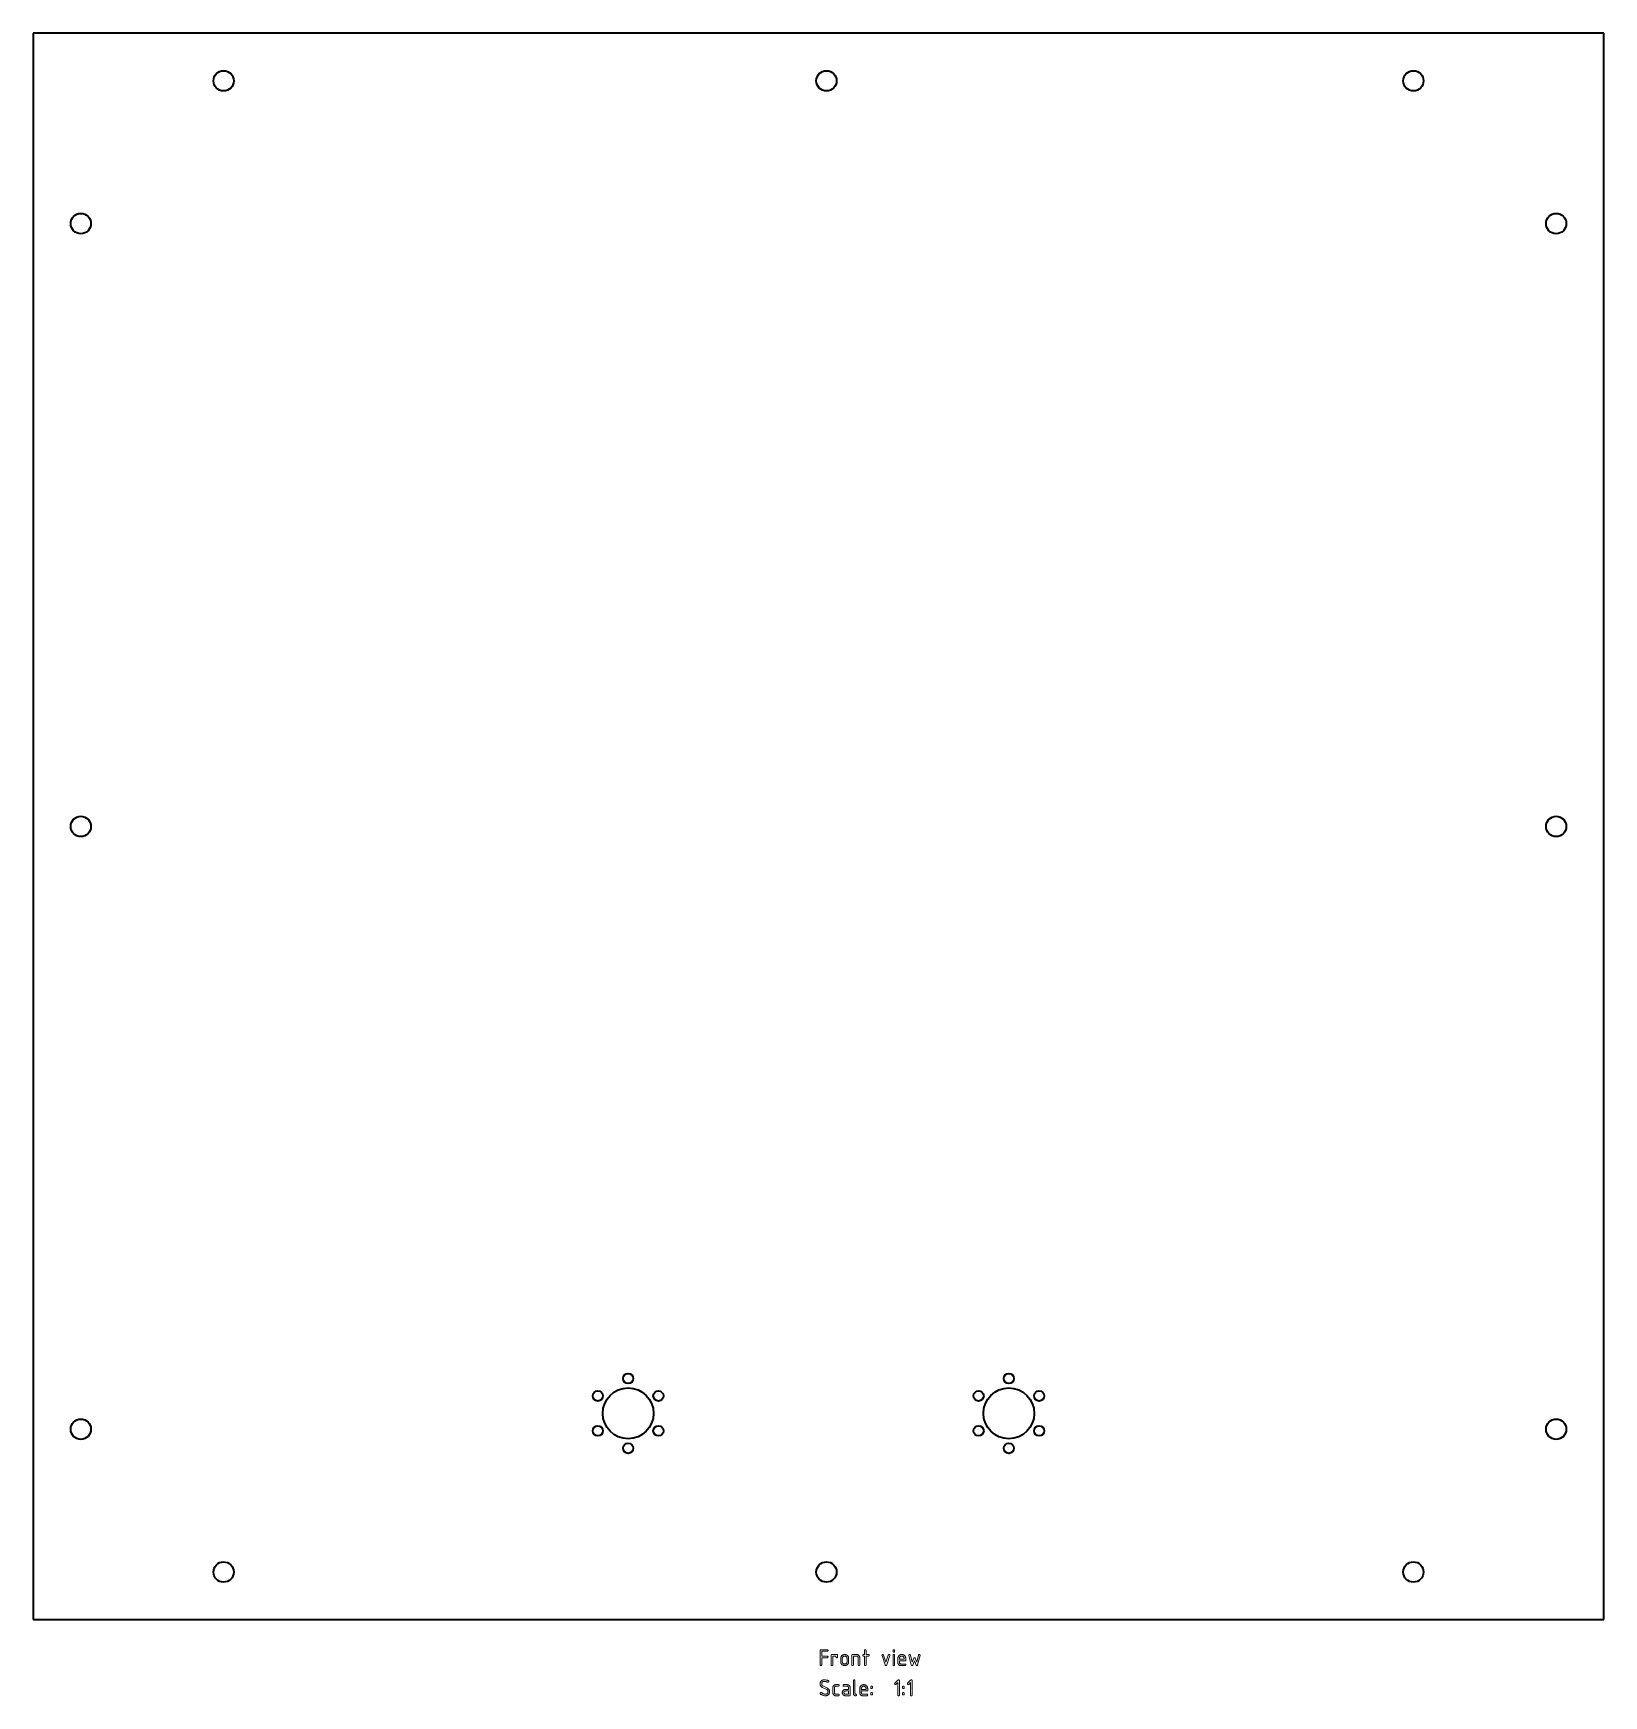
# Model space of a CAD drawing. Extents: x -38 to 458, y -126 to 398.
import ezdxf

# ---------------------------------------------------------------- set-up
doc = ezdxf.new("R2010")
doc.units = 0

msp = doc.modelspace()

# ---------------------------------------------------------------- linework, layer by layer
at = {"color": 7, "lineweight": 35}
for p, q in [((457.5, 398.5), (-37.5, 398.5)), ((-37.5, 398.5), (-37.5, -101.5)), ((457.5, -101.5), (457.5, 398.5)), ((-37.5, -101.5), (457.5, -101.5))]:
    msp.add_line(p, q, dxfattribs=at)
at = {"color": 7, "lineweight": 13}
for points in [[(210.5, -115.75), (210.5, -111.25), (210.502502, -111.202499), (210.509995, -111.160004), (210.522507, -111.122498), (210.539993, -111.089996), (210.5625, -111.0625), (210.589996, -111.040001), (210.622498, -111.022499), (210.660004, -111.010002), (210.702499, -111.002502), (210.75, -111), (212.75, -111), (212.797501, -111.002502), (212.839996, -111.010002), (212.877502, -111.022499), (212.910004, -111.040001), (212.9375, -111.0625), (212.960007, -111.089996), (212.977493, -111.122498), (212.990005, -111.160004), (212.997498, -111.202499), (213, -111.25), (212.997498, -111.297501), (212.990005, -111.339996), (212.977493, -111.377502), (212.960007, -111.410004), (212.9375, -111.4375), (212.910004, -111.459999), (212.877502, -111.477501), (212.839996, -111.489998), (212.797501, -111.497498), (212.75, -111.5), (211, -111.5), (211, -113), (212.75, -113), (212.797501, -113.002502), (212.839996, -113.010002), (212.877502, -113.022499), (212.910004, -113.040001), (212.9375, -113.0625), (212.960007, -113.089996), (212.977493, -113.122498), (212.990005, -113.160004), (212.997498, -113.202499), (213, -113.25), (212.997498, -113.297501), (212.990005, -113.339996), (212.977493, -113.377502), (212.960007, -113.410004), (212.9375, -113.4375), (212.910004, -113.459999), (212.877502, -113.477501), (212.839996, -113.489998), (212.797501, -113.497498), (212.75, -113.5), (211, -113.5), (211, -115.75), (210.997498, -115.797501), (210.990005, -115.839996), (210.977493, -115.877502), (210.960007, -115.910004), (210.9375, -115.9375), (210.910004, -115.959999), (210.877502, -115.977501), (210.839996, -115.989998), (210.797501, -115.997498), (210.75, -116), (210.702499, -115.997498), (210.660004, -115.989998), (210.622498, -115.977501), (210.589996, -115.959999), (210.5625, -115.9375), (210.539993, -115.910004), (210.522507, -115.877502), (210.509995, -115.839996), (210.502502, -115.797501)], [(214, -112.75), (214.002502, -112.702499), (214.009995, -112.660004), (214.022507, -112.622498), (214.039993, -112.589996), (214.0625, -112.5625), (214.089996, -112.540001), (214.122498, -112.522499), (214.160004, -112.510002), (214.202499, -112.502502), (214.25, -112.5), (215.75, -112.5), (215.797501, -112.502502), (215.839996, -112.510002), (215.877502, -112.522499), (215.910004, -112.540001), (215.9375, -112.5625), (215.960007, -112.589996), (215.977493, -112.622498), (215.990005, -112.660004), (215.997498, -112.702499), (216, -112.75), (216, -113.25), (215.997498, -113.297501), (215.990005, -113.339996), (215.977493, -113.377502), (215.960007, -113.410004), (215.9375, -113.4375), (215.910004, -113.459999), (215.877502, -113.477501), (215.839996, -113.489998), (215.797501, -113.497498), (215.75, -113.5), (215.702499, -113.497498), (215.660004, -113.489998), (215.622498, -113.477501), (215.589996, -113.459999), (215.5625, -113.4375), (215.539993, -113.410004), (215.522507, -113.377502), (215.509995, -113.339996), (215.502502, -113.297501), (215.5, -113.25), (215.5, -113), (214.5, -113), (214.5, -115.75), (214.497498, -115.797501), (214.490005, -115.839996), (214.477493, -115.877502), (214.460007, -115.910004), (214.4375, -115.9375), (214.410004, -115.959999), (214.377502, -115.977501), (214.339996, -115.989998), (214.297501, -115.997498), (214.25, -116), (214.202499, -115.997498), (214.160004, -115.989998), (214.122498, -115.977501), (214.089996, -115.959999), (214.0625, -115.9375), (214.039993, -115.910004), (214.022507, -115.877502), (214.009995, -115.839996), (214.002502, -115.797501), (214, -115.75)], [(217, -114.75), (217, -113.75), (217.003662, -113.647743), (217.014618, -113.548561), (217.032898, -113.452446), (217.058487, -113.35939), (217.091385, -113.269409), (217.131592, -113.182503), (217.179108, -113.098656), (217.233932, -113.017876), (217.296082, -112.94017), (217.365524, -112.865532), (217.44017, -112.796082), (217.517883, -112.73394), (217.598648, -112.679108), (217.682495, -112.631592), (217.769409, -112.591385), (217.85939, -112.558487), (217.952438, -112.532898), (218.048553, -112.514618), (218.147751, -112.503654), (218.25, -112.5), (218.353653, -112.503616), (218.45401, -112.514473), (218.551086, -112.532555), (218.644852, -112.557877), (218.735321, -112.590439), (218.822495, -112.630226), (218.906387, -112.677254), (218.986969, -112.731514), (219.06427, -112.793015), (219.13826, -112.86174), (219.206985, -112.935738), (219.268478, -113.013031), (219.322754, -113.09362), (219.369781, -113.177498), (219.409561, -113.264679), (219.442123, -113.355148), (219.467438, -113.448921), (219.485535, -113.545982), (219.496384, -113.646347), (219.5, -113.75), (219.5, -114.75), (219.496338, -114.852257), (219.485382, -114.951439), (219.467102, -115.047554), (219.441513, -115.14061), (219.408615, -115.230591), (219.368408, -115.317497), (219.320892, -115.401344), (219.266068, -115.482124), (219.203918, -115.55983), (219.134476, -115.634468), (219.05983, -115.703918), (218.982117, -115.76606), (218.901352, -115.820892), (218.817505, -115.868408), (218.730591, -115.908615), (218.64061, -115.941513), (218.547562, -115.967102), (218.451447, -115.985382), (218.352249, -115.996346), (218.25, -116), (218.147751, -115.996346), (218.048553, -115.985382), (217.952438, -115.967102), (217.85939, -115.941513), (217.769409, -115.908615), (217.682495, -115.868408), (217.598648, -115.820892), (217.517883, -115.76606), (217.44017, -115.703918), (217.365524, -115.634468), (217.296082, -115.55983), (217.233932, -115.482124), (217.179108, -115.401344), (217.131592, -115.317497), (217.091385, -115.230591), (217.058487, -115.14061), (217.032898, -115.047554), (217.014618, -114.951439), (217.003662, -114.852257)], [(219, -114.75), (219, -113.75), (218.997803, -113.688789), (218.991211, -113.629395), (218.980225, -113.571815), (218.964844, -113.51606), (218.945068, -113.46212), (218.920914, -113.410004), (218.892349, -113.359695), (218.85939, -113.311211), (218.822052, -113.264542), (218.780304, -113.219696), (218.735458, -113.177956), (218.688782, -113.14061), (218.640305, -113.107651), (218.589996, -113.079094), (218.537872, -113.054924), (218.483948, -113.035149), (218.428177, -113.019775), (218.370605, -113.008789), (218.311218, -113.002197), (218.25, -113), (218.188782, -113.002197), (218.129395, -113.008789), (218.071823, -113.019775), (218.016068, -113.035149), (217.962128, -113.054924), (217.910004, -113.079094), (217.859695, -113.107651), (217.811218, -113.14061), (217.764542, -113.177956), (217.719696, -113.219696), (217.677948, -113.264542), (217.64061, -113.311211), (217.607651, -113.359695), (217.579086, -113.410004), (217.554932, -113.46212), (217.535156, -113.51606), (217.519775, -113.571815), (217.508789, -113.629395), (217.502197, -113.688789), (217.5, -113.75), (217.5, -114.75), (217.502182, -114.811913), (217.508713, -114.871895), (217.519608, -114.929947), (217.534851, -114.986061), (217.554443, -115.040245), (217.578415, -115.092499), (217.60672, -115.142822), (217.639389, -115.191216), (217.676422, -115.237671), (217.717804, -115.282196), (217.762329, -115.323578), (217.808792, -115.360603), (217.857178, -115.39328), (217.907501, -115.421593), (217.959747, -115.445549), (218.013947, -115.465149), (218.070053, -115.4804), (218.128113, -115.491287), (218.18808, -115.497826), (218.25, -115.5), (218.311218, -115.497803), (218.370605, -115.491211), (218.428177, -115.480225), (218.483948, -115.464851), (218.537872, -115.445076), (218.589996, -115.420906), (218.640305, -115.392349), (218.688782, -115.35939), (218.735458, -115.322044), (218.780304, -115.280304), (218.822052, -115.235451), (218.85939, -115.188789), (218.892349, -115.140305), (218.920914, -115.089996), (218.945068, -115.03788), (218.964844, -114.98394), (218.980225, -114.928185), (218.991211, -114.870605), (218.997803, -114.811211)], [(220.5, -115.75), (220.5, -112.75), (220.502502, -112.702499), (220.509995, -112.660004), (220.522507, -112.622498), (220.540009, -112.589996), (220.5625, -112.5625), (220.589996, -112.540001), (220.622498, -112.522499), (220.660004, -112.510002), (220.702499, -112.502502), (220.75, -112.5), (222, -112.5), (222.082779, -112.502899), (222.162949, -112.511589), (222.240509, -112.526077), (222.31546, -112.546364), (222.387787, -112.572441), (222.457504, -112.604317), (222.524597, -112.641991), (222.589096, -112.685455), (222.65097, -112.734718), (222.710236, -112.789772), (222.765289, -112.849037), (222.814545, -112.910912), (222.858017, -112.975395), (222.895676, -113.042503), (222.927551, -113.112213), (222.953644, -113.184547), (222.973923, -113.259491), (222.988403, -113.337044), (222.997101, -113.417213), (223, -113.5), (223, -115.75), (222.997498, -115.797501), (222.990005, -115.839996), (222.977509, -115.877502), (222.960007, -115.910004), (222.9375, -115.9375), (222.910004, -115.959999), (222.877502, -115.977501), (222.839996, -115.989998), (222.797501, -115.997498), (222.75, -116), (222.702499, -115.997498), (222.660004, -115.989998), (222.622498, -115.977501), (222.589996, -115.959999), (222.5625, -115.9375), (222.540009, -115.910004), (222.522507, -115.877502), (222.509995, -115.839996), (222.502502, -115.797501), (222.5, -115.75), (222.5, -113.5), (222.498566, -113.45826), (222.494247, -113.417877), (222.487045, -113.37886), (222.476974, -113.341209), (222.46402, -113.304924), (222.448181, -113.269997), (222.429474, -113.236443), (222.407883, -113.204239), (222.383408, -113.173409), (222.356064, -113.143936), (222.326599, -113.116592), (222.295761, -113.092117), (222.263565, -113.070534), (222.229996, -113.051819), (222.195068, -113.035988), (222.158783, -113.023033), (222.12114, -113.012955), (222.082123, -113.00576), (222.041748, -113.001442), (222, -113), (221, -113), (221, -115.75), (220.997498, -115.797501), (220.990005, -115.839996), (220.977509, -115.877502), (220.960007, -115.910004), (220.9375, -115.9375), (220.910004, -115.959999), (220.877502, -115.977501), (220.839996, -115.989998), (220.797501, -115.997498), (220.75, -116), (220.702499, -115.997498), (220.660004, -115.989998), (220.622498, -115.977501), (220.589996, -115.959999), (220.5625, -115.9375), (220.540009, -115.910004), (220.522507, -115.877502), (220.509995, -115.839996), (220.502502, -115.797501)], [(224.5, -113), (224.25, -113), (224.202499, -112.997498), (224.160004, -112.989998), (224.122498, -112.977501), (224.089996, -112.959999), (224.0625, -112.9375), (224.040009, -112.910004), (224.022507, -112.877502), (224.009995, -112.839996), (224.002502, -112.797501), (224, -112.75), (224.002502, -112.702499), (224.009995, -112.660004), (224.022507, -112.622498), (224.040009, -112.589996), (224.0625, -112.5625), (224.089996, -112.540001), (224.122498, -112.522499), (224.160004, -112.510002), (224.202499, -112.502502), (224.25, -112.5), (224.5, -112.5), (224.5, -111.25), (224.502502, -111.202499), (224.509995, -111.160004), (224.522507, -111.122498), (224.540009, -111.089996), (224.5625, -111.0625), (224.589996, -111.040001), (224.622498, -111.022499), (224.660004, -111.010002), (224.702499, -111.002502), (224.75, -111), (224.797501, -111.002502), (224.839996, -111.010002), (224.877502, -111.022499), (224.910004, -111.040001), (224.9375, -111.0625), (224.960007, -111.089996), (224.977509, -111.122498), (224.990005, -111.160004), (224.997498, -111.202499), (225, -111.25), (225, -112.5), (225.75, -112.5), (225.797501, -112.502502), (225.839996, -112.510002), (225.877502, -112.522499), (225.910004, -112.540001), (225.9375, -112.5625), (225.960007, -112.589996), (225.977509, -112.622498), (225.990005, -112.660004), (225.997498, -112.702499), (226, -112.75), (225.997498, -112.797501), (225.990005, -112.839996), (225.977509, -112.877502), (225.960007, -112.910004), (225.9375, -112.9375), (225.910004, -112.959999), (225.877502, -112.977501), (225.839996, -112.989998), (225.797501, -112.997498), (225.75, -113), (225, -113), (225, -115.75), (224.997498, -115.797501), (224.990005, -115.839996), (224.977509, -115.877502), (224.960007, -115.910004), (224.9375, -115.9375), (224.910004, -115.959999), (224.877502, -115.977501), (224.839996, -115.989998), (224.797501, -115.997498), (224.75, -116), (224.702499, -115.997498), (224.660004, -115.989998), (224.622498, -115.977501), (224.589996, -115.959999), (224.5625, -115.9375), (224.540009, -115.910004), (224.522507, -115.877502), (224.509995, -115.839996), (224.502502, -115.797501), (224.5, -115.75)], [(231.25, -114.954544), (232.007568, -112.670456), (232.020187, -112.638069), (232.035309, -112.609093), (232.052917, -112.583519), (232.073029, -112.561363), (232.095642, -112.54261), (232.120758, -112.527275), (232.148376, -112.515343), (232.178482, -112.506821), (232.211105, -112.501701), (232.246216, -112.5), (232.294434, -112.502464), (232.337585, -112.50985), (232.375641, -112.522156), (232.40863, -112.539391), (232.436554, -112.561554), (232.459396, -112.588638), (232.477158, -112.620644), (232.489853, -112.657578), (232.497467, -112.699432), (232.5, -112.746216), (232.499847, -112.75386), (232.49939, -112.761665), (232.498642, -112.769623), (232.497574, -112.777725), (232.496216, -112.785988), (232.494553, -112.794395), (232.492584, -112.802956), (232.490295, -112.811668), (232.487732, -112.820534), (232.484848, -112.829544), (231.5, -115.791664), (231.485229, -115.831253), (231.468185, -115.866669), (231.448868, -115.897919), (231.427277, -115.925003), (231.403412, -115.947914), (231.377274, -115.966667), (231.348862, -115.981247), (231.318176, -115.991669), (231.285233, -115.997917), (231.25, -116), (231.214767, -115.997955), (231.181824, -115.991821), (231.151138, -115.98159), (231.122726, -115.96727), (231.096588, -115.94886), (231.072723, -115.926361), (231.051132, -115.899773), (231.031815, -115.869087), (231.014771, -115.83432), (231, -115.795456), (230.015152, -112.829544), (230.012268, -112.820534), (230.009705, -112.811668), (230.007431, -112.802956), (230.005463, -112.794395), (230.003784, -112.785988), (230.002426, -112.777725), (230.001358, -112.769623), (230.00061, -112.761665), (230.000153, -112.75386), (230, -112.746216), (230.000732, -112.726059), (230.00296, -112.706512), (230.006653, -112.687576), (230.011826, -112.669243), (230.018463, -112.651512), (230.026596, -112.634392), (230.036194, -112.617882), (230.047272, -112.601967), (230.05983, -112.58667), (230.073868, -112.571968), (230.088928, -112.558296), (230.104553, -112.546059), (230.120743, -112.535263), (230.137497, -112.525909), (230.154831, -112.51799), (230.172729, -112.511513), (230.191193, -112.506477), (230.210236, -112.502876), (230.229828, -112.500717), (230.25, -112.5), (230.28511, -112.501701), (230.317734, -112.506821), (230.347839, -112.515343), (230.375458, -112.527275), (230.400574, -112.54261), (230.423187, -112.561363), (230.443298, -112.583519), (230.460907, -112.609093), (230.476028, -112.638069), (230.488632, -112.670456)], [(233.5, -111.5), (233.5, -111.25), (233.502502, -111.202499), (233.51001, -111.160004), (233.522507, -111.122498), (233.540009, -111.089996), (233.5625, -111.0625), (233.589996, -111.040001), (233.622498, -111.022499), (233.660004, -111.010002), (233.702499, -111.002502), (233.75, -111), (233.797501, -111.002502), (233.839996, -111.010002), (233.877502, -111.022499), (233.910004, -111.040001), (233.9375, -111.0625), (233.960007, -111.089996), (233.977509, -111.122498), (233.990005, -111.160004), (233.997498, -111.202499), (234, -111.25), (234, -111.5), (233.997498, -111.547501), (233.990005, -111.589996), (233.977509, -111.627502), (233.960007, -111.660004), (233.9375, -111.6875), (233.910004, -111.709999), (233.877502, -111.727501), (233.839996, -111.739998), (233.797501, -111.747498), (233.75, -111.75), (233.702499, -111.747498), (233.660004, -111.739998), (233.622498, -111.727501), (233.589996, -111.709999), (233.5625, -111.6875), (233.540009, -111.660004), (233.522507, -111.627502), (233.51001, -111.589996), (233.502502, -111.547501)], [(233.5, -112.75), (233.502502, -112.702499), (233.51001, -112.660004), (233.522507, -112.622498), (233.540009, -112.589996), (233.5625, -112.5625), (233.589996, -112.540001), (233.622498, -112.522499), (233.660004, -112.510002), (233.702499, -112.502502), (233.75, -112.5), (233.797501, -112.502502), (233.839996, -112.510002), (233.877502, -112.522499), (233.910004, -112.540001), (233.9375, -112.5625), (233.960007, -112.589996), (233.977509, -112.622498), (233.990005, -112.660004), (233.997498, -112.702499), (234, -112.75), (234, -115.75), (233.997498, -115.797501), (233.990005, -115.839996), (233.977509, -115.877502), (233.960007, -115.910004), (233.9375, -115.9375), (233.910004, -115.959999), (233.877502, -115.977501), (233.839996, -115.989998), (233.797501, -115.997498), (233.75, -116), (233.702499, -115.997498), (233.660004, -115.989998), (233.622498, -115.977501), (233.589996, -115.959999), (233.5625, -115.9375), (233.540009, -115.910004), (233.522507, -115.877502), (233.51001, -115.839996), (233.502502, -115.797501), (233.5, -115.75)], [(235.5, -114.5), (235.5, -115), (235.50148, -115.040344), (235.505905, -115.079544), (235.51329, -115.117615), (235.523636, -115.154549), (235.536926, -115.190338), (235.553177, -115.224998), (235.572388, -115.258522), (235.594543, -115.290909), (235.619659, -115.322159), (235.647736, -115.352272), (235.677841, -115.380341), (235.709091, -115.405457), (235.741486, -115.427612), (235.774994, -115.446815), (235.809662, -115.463066), (235.845459, -115.476364), (235.882385, -115.486702), (235.920456, -115.494087), (235.959656, -115.49852), (236, -115.5), (237.25, -115.5), (237.297501, -115.502502), (237.339996, -115.510002), (237.377502, -115.522499), (237.410004, -115.540001), (237.4375, -115.5625), (237.460007, -115.589996), (237.477509, -115.622498), (237.490005, -115.660004), (237.497498, -115.702499), (237.5, -115.75), (237.497498, -115.797501), (237.490005, -115.839996), (237.477509, -115.877502), (237.460007, -115.910004), (237.4375, -115.9375), (237.410004, -115.959999), (237.377502, -115.977501), (237.339996, -115.989998), (237.297501, -115.997498), (237.25, -116), (236, -116), (235.917221, -115.997101), (235.837051, -115.988411), (235.759491, -115.973923), (235.68454, -115.953636), (235.612213, -115.927559), (235.542496, -115.895683), (235.475403, -115.858009), (235.410904, -115.814545), (235.34903, -115.765282), (235.28978, -115.710228), (235.234711, -115.650963), (235.185455, -115.589088), (235.141983, -115.524605), (235.104324, -115.457497), (235.072449, -115.387787), (235.046371, -115.315453), (235.026077, -115.240509), (235.011597, -115.162956), (235.002899, -115.082787), (235, -115), (235, -113.75), (235.003662, -113.647743), (235.014618, -113.548561), (235.032898, -113.452446), (235.058487, -113.35939), (235.091385, -113.269409), (235.131592, -113.182503), (235.179108, -113.098656), (235.233948, -113.017876), (235.296082, -112.94017), (235.36554, -112.865532), (235.44017, -112.796082), (235.517883, -112.73394), (235.598663, -112.679108), (235.682495, -112.631592), (235.769409, -112.591385), (235.85939, -112.558487), (235.952438, -112.532898), (236.048553, -112.514618), (236.147751, -112.503654), (236.25, -112.5), (236.353653, -112.503616), (236.45401, -112.514473), (236.551086, -112.532555), (236.644852, -112.557877), (236.735321, -112.590439), (236.82251, -112.630226), (236.906387, -112.677254), (236.986969, -112.731514), (237.06427, -112.793015), (237.13826, -112.86174), (237.206985, -112.935738), (237.268494, -113.013031), (237.322754, -113.09362), (237.369781, -113.177498), (237.409561, -113.264679), (237.442123, -113.355148), (237.467438, -113.448921), (237.485535, -113.545982), (237.496384, -113.646347), (237.5, -113.75), (237.5, -114.5)], [(236.25, -113), (236.188782, -113.002197), (236.129395, -113.008789), (236.071823, -113.019775), (236.016068, -113.035149), (235.962128, -113.054924), (235.910004, -113.079094), (235.859695, -113.107651), (235.811218, -113.14061), (235.764542, -113.177956), (235.719696, -113.219696), (235.677948, -113.264542), (235.64061, -113.311211), (235.607651, -113.359695), (235.579086, -113.410004), (235.554932, -113.46212), (235.535156, -113.51606), (235.519775, -113.571815), (235.508789, -113.629395), (235.502197, -113.688789), (235.5, -113.75), (235.5, -114), (237, -114), (237, -113.75), (236.997803, -113.688789), (236.991211, -113.629395), (236.980225, -113.571815), (236.964844, -113.51606), (236.945068, -113.46212), (236.920914, -113.410004), (236.892349, -113.359695), (236.85939, -113.311211), (236.822052, -113.264542), (236.780304, -113.219696), (236.735458, -113.177956), (236.688782, -113.14061), (236.640305, -113.107651), (236.589996, -113.079094), (236.537872, -113.054924), (236.483948, -113.035149), (236.428177, -113.019775), (236.370605, -113.008789), (236.311218, -113.002197)], [(241, -116), (240.966217, -115.998184), (240.93454, -115.992729), (240.904999, -115.983635), (240.877579, -115.970909), (240.85228, -115.954544), (240.829086, -115.934547), (240.808029, -115.910912), (240.789093, -115.883636), (240.772278, -115.85273), (240.757568, -115.818184), (240.25, -114.458336), (239.742432, -115.810608), (239.727051, -115.846588), (239.709702, -115.878784), (239.690384, -115.907196), (239.669098, -115.931816), (239.645828, -115.952652), (239.620605, -115.969696), (239.593414, -115.982956), (239.56424, -115.992424), (239.533112, -115.998108), (239.5, -116), (239.462006, -115.99765), (239.426819, -115.990608), (239.39444, -115.978867), (239.364853, -115.962425), (239.338074, -115.941284), (239.314087, -115.915451), (239.292923, -115.884926), (239.274551, -115.849693), (239.258972, -115.809776), (239.246216, -115.765152), (238.507568, -112.810608), (238.506134, -112.804428), (238.504852, -112.798027), (238.503708, -112.791405), (238.502731, -112.784546), (238.501892, -112.777466), (238.501221, -112.770149), (238.500687, -112.762611), (238.500305, -112.754845), (238.500076, -112.746857), (238.5, -112.73864), (238.502502, -112.693298), (238.51001, -112.652725), (238.522507, -112.616928), (238.540009, -112.585907), (238.5625, -112.559662), (238.589996, -112.538185), (238.622498, -112.521477), (238.660004, -112.509544), (238.702499, -112.502388), (238.75, -112.5), (238.787872, -112.501892), (238.822723, -112.507576), (238.854553, -112.517044), (238.883331, -112.530304), (238.909088, -112.547348), (238.931824, -112.568184), (238.951523, -112.592804), (238.968185, -112.621216), (238.981812, -112.653412), (238.992432, -112.689392), (239.545456, -114.905304), (240.011368, -113.66288), (240.024658, -113.631935), (240.040298, -113.60424), (240.058289, -113.579811), (240.078644, -113.55864), (240.101318, -113.540718), (240.126358, -113.526062), (240.153748, -113.514656), (240.183487, -113.506516), (240.215576, -113.501625), (240.25, -113.5), (240.283707, -113.501625), (240.315155, -113.506516), (240.344315, -113.514656), (240.371216, -113.526062), (240.395828, -113.540718), (240.418182, -113.55864), (240.438263, -113.579811), (240.456055, -113.60424), (240.471588, -113.631935), (240.484848, -113.66288), (240.95076, -114.909088), (241.507568, -112.689392), (241.51886, -112.653412), (241.533035, -112.621216), (241.550079, -112.592804), (241.570007, -112.568184), (241.592804, -112.547348), (241.618484, -112.530304), (241.647049, -112.517044), (241.678482, -112.507576), (241.712799, -112.501892), (241.75, -112.5), (241.76947, -112.500702), (241.788483, -112.5028), (241.807037, -112.50631), (241.82515, -112.511215), (241.842804, -112.517517), (241.860001, -112.52523), (241.87674, -112.53434), (241.893036, -112.544846), (241.908875, -112.556763), (241.92424, -112.570076), (241.938629, -112.584373), (241.951523, -112.599243), (241.962875, -112.614677), (241.972733, -112.630684), (241.981064, -112.647255), (241.987885, -112.664391), (241.993179, -112.682098), (241.996979, -112.700378), (241.999237, -112.719223), (242, -112.73864), (241.999924, -112.746857), (241.999695, -112.754852), (241.999329, -112.762611), (241.998779, -112.770149), (241.998108, -112.777466), (241.997269, -112.784546), (241.996292, -112.791405), (241.995148, -112.798027), (241.993866, -112.804428), (241.992432, -112.810608), (241.25, -115.780304), (241.237961, -115.822044), (241.223022, -115.85939), (241.205231, -115.892349), (241.18454, -115.920906), (241.16098, -115.945076), (241.134552, -115.964851), (241.105225, -115.980225), (241.073029, -115.991211), (241.037949, -115.997803)], [(213.5, -124.25), (213.496323, -124.351555), (213.485306, -124.45015), (213.466934, -124.545792), (213.441208, -124.638481), (213.408142, -124.728218), (213.367722, -124.815002), (213.319962, -124.898827), (213.264847, -124.979698), (213.202393, -125.057617), (213.132568, -125.132576), (213.057617, -125.202385), (212.979691, -125.264847), (212.898819, -125.319962), (212.815002, -125.367729), (212.728226, -125.408142), (212.638489, -125.441216), (212.545792, -125.466934), (212.45015, -125.485306), (212.351547, -125.496323), (212.25, -125.5), (212.06723, -125.494545), (211.888641, -125.47818), (211.714203, -125.450912), (211.543945, -125.412727), (211.377838, -125.36364), (211.215912, -125.303635), (211.058151, -125.232727), (210.904541, -125.150909), (210.755112, -125.058182), (210.609848, -124.954544), (210.588974, -124.9375), (210.570297, -124.919701), (210.553833, -124.901138), (210.539551, -124.881821), (210.527466, -124.86174), (210.517578, -124.840912), (210.509888, -124.819321), (210.504395, -124.796967), (210.501099, -124.773865), (210.5, -124.75), (210.500732, -124.729828), (210.50296, -124.710228), (210.506653, -124.691193), (210.511826, -124.672729), (210.518463, -124.654831), (210.526596, -124.637497), (210.536194, -124.620735), (210.547272, -124.604546), (210.55983, -124.588921), (210.573868, -124.57386), (210.588913, -124.55983), (210.604538, -124.547272), (210.620743, -124.536194), (210.637497, -124.526588), (210.654831, -124.518463), (210.672729, -124.511818), (210.691193, -124.506645), (210.71022, -124.502953), (210.729828, -124.50074), (210.75, -124.5), (210.762344, -124.500458), (210.775146, -124.501816), (210.788406, -124.504089), (210.802124, -124.507271), (210.816284, -124.51136), (210.830902, -124.516365), (210.845978, -124.52227), (210.861511, -124.529091), (210.877502, -124.536819), (210.893936, -124.545456), (210.940384, -124.5728), (210.991821, -124.601822), (211.048264, -124.6325), (211.109695, -124.664848), (211.176132, -124.69886), (211.247574, -124.734543), (211.32402, -124.771896), (211.405457, -124.810905), (211.491898, -124.851593), (211.583328, -124.893936), (211.645233, -124.914093), (211.708176, -124.932121), (211.772202, -124.948029), (211.83728, -124.961815), (211.903412, -124.973488), (211.970612, -124.983032), (212.038864, -124.990456), (212.108185, -124.995758), (212.178558, -124.99894), (212.25, -125), (212.311218, -124.997803), (212.370605, -124.991211), (212.428177, -124.980225), (212.483932, -124.964851), (212.537872, -124.945076), (212.589996, -124.920906), (212.640305, -124.892349), (212.688782, -124.85939), (212.735458, -124.822044), (212.780304, -124.780304), (212.822052, -124.735451), (212.85939, -124.688789), (212.892349, -124.640305), (212.920914, -124.589996), (212.945068, -124.53788), (212.964844, -124.48394), (212.980225, -124.428185), (212.991211, -124.370605), (212.997803, -124.311211), (213, -124.25), (212.995834, -124.160797), (212.983337, -124.076515), (212.962494, -123.997162), (212.933334, -123.922729), (212.895828, -123.853218), (212.850006, -123.788635), (212.795837, -123.728981), (212.733337, -123.67424), (212.662506, -123.624435), (212.583328, -123.579544), (211.178024, -122.859848), (211.04921, -122.786026), (210.933945, -122.703941), (210.83223, -122.613602), (210.744095, -122.514999), (210.66951, -122.408142), (210.60849, -122.29303), (210.56102, -122.169662), (210.527115, -122.038033), (210.506775, -121.898148), (210.5, -121.75), (210.503677, -121.648445), (210.514694, -121.54985), (210.533066, -121.454208), (210.558792, -121.361511), (210.591858, -121.271782), (210.632278, -121.184998), (210.680038, -121.101173), (210.735153, -121.020302), (210.797607, -120.942383), (210.867432, -120.867424), (210.942383, -120.797615), (211.020309, -120.735153), (211.101181, -120.680038), (211.184998, -120.632271), (211.271774, -120.591858), (211.361511, -120.558784), (211.454208, -120.533066), (211.54985, -120.514694), (211.648453, -120.503677), (211.75, -120.5), (211.923065, -120.502724), (212.087723, -120.51091), (212.243973, -120.524544), (212.391815, -120.543633), (212.53125, -120.568184), (212.662277, -120.598183), (212.784882, -120.633636), (212.899094, -120.674545), (213.004883, -120.720909), (213.10228, -120.772728), (213.130341, -120.79068), (213.155457, -120.8097), (213.177612, -120.829773), (213.196823, -120.850906), (213.213074, -120.873108), (213.226364, -120.896362), (213.23671, -120.920685), (213.244095, -120.94606), (213.24852, -120.972504), (213.25, -121), (213.249268, -121.020172), (213.24704, -121.039772), (213.243347, -121.058807), (213.238174, -121.077271), (213.231537, -121.095169), (213.223404, -121.112503), (213.213806, -121.129257), (213.202728, -121.145454), (213.19017, -121.161079), (213.176132, -121.176132), (213.161087, -121.19017), (213.145447, -121.202728), (213.129257, -121.213806), (213.112503, -121.223412), (213.095169, -121.231537), (213.077271, -121.238182), (213.058807, -121.243355), (213.03978, -121.247047), (213.020172, -121.24926), (213, -121.25), (212.992126, -121.249733), (212.983643, -121.24894), (212.974548, -121.247612), (212.964844, -121.245758), (212.954544, -121.24337), (212.943634, -121.240456), (212.932129, -121.237007), (212.919998, -121.233032), (212.907272, -121.228523), (212.893936, -121.223488), (212.77887, -121.181023), (212.66394, -121.143028), (212.549164, -121.109505), (212.43454, -121.080452), (212.320068, -121.05587), (212.205765, -121.035759), (212.091583, -121.020111), (211.97757, -121.008942), (211.863708, -121.002235), (211.75, -121), (211.688782, -121.002197), (211.629395, -121.008789), (211.571823, -121.019775), (211.516068, -121.035149), (211.462128, -121.054924), (211.410004, -121.079094), (211.359695, -121.107651), (211.311218, -121.14061), (211.264542, -121.177956), (211.219696, -121.219696), (211.177948, -121.264542), (211.14061, -121.311211), (211.107651, -121.359695), (211.079086, -121.410004), (211.054932, -121.46212), (211.035156, -121.51606), (211.019775, -121.571815), (211.008789, -121.629395), (211.002197, -121.688789), (211, -121.75), (211.004089, -121.839165), (211.016357, -121.923332), (211.036819, -122.002502), (211.06546, -122.076668), (211.10228, -122.145836), (211.147278, -122.209999), (211.200455, -122.269165), (211.261826, -122.323334), (211.33136, -122.372498), (211.409088, -122.416664), (212.814392, -123.13636), (212.944656, -123.210907), (213.061218, -123.29364), (213.164047, -123.384544), (213.253189, -123.483635), (213.328598, -123.590912), (213.390305, -123.70636), (213.438293, -123.830002), (213.47258, -123.961815), (213.493149, -124.101822)], [(221, -120.75), (221.002502, -120.702499), (221.009995, -120.660004), (221.022507, -120.622498), (221.040009, -120.589996), (221.0625, -120.5625), (221.089996, -120.540001), (221.122498, -120.522499), (221.160004, -120.510002), (221.202499, -120.502502), (221.25, -120.5), (221.297501, -120.502502), (221.339996, -120.510002), (221.377502, -120.522499), (221.410004, -120.540001), (221.4375, -120.5625), (221.460007, -120.589996), (221.477509, -120.622498), (221.490005, -120.660004), (221.497498, -120.702499), (221.5, -120.75), (221.5, -124.75), (221.502502, -124.78727), (221.509995, -124.821815), (221.522507, -124.853638), (221.540009, -124.882729), (221.5625, -124.909088), (221.589996, -124.932724), (221.622498, -124.953636), (221.660004, -124.971817), (221.702499, -124.987274), (221.75, -125), (221.797501, -125.012726), (221.839996, -125.028183), (221.877502, -125.046364), (221.910004, -125.067276), (221.9375, -125.090912), (221.960007, -125.117271), (221.977509, -125.146362), (221.990005, -125.178185), (221.997498, -125.21273), (222, -125.25), (221.997498, -125.297501), (221.990005, -125.339996), (221.977509, -125.377502), (221.960007, -125.410004), (221.9375, -125.4375), (221.910004, -125.459999), (221.877502, -125.477501), (221.839996, -125.489998), (221.797501, -125.497498), (221.75, -125.5), (221.683884, -125.498009), (221.620377, -125.492043), (221.559494, -125.482101), (221.501221, -125.468185), (221.445557, -125.450287), (221.392502, -125.428406), (221.342072, -125.402557), (221.29425, -125.372726), (221.249039, -125.338921), (221.206436, -125.30114), (221.167221, -125.259827), (221.132126, -125.215454), (221.101151, -125.168015), (221.074326, -125.1175), (221.051605, -125.063919), (221.033035, -125.007271), (221.018585, -124.947556), (221.008255, -124.884773), (221.00206, -124.818924), (221, -124.75)], [(235, -121.352272), (234.42424, -121.928032), (234.409546, -121.941704), (234.394241, -121.953941), (234.378326, -121.964737), (234.361816, -121.974091), (234.344696, -121.98201), (234.326965, -121.988487), (234.30864, -121.993523), (234.289703, -121.997124), (234.270157, -121.999283), (234.25, -122), (234.202499, -121.997498), (234.160004, -121.989998), (234.122498, -121.977501), (234.089996, -121.959999), (234.0625, -121.9375), (234.040009, -121.910004), (234.022491, -121.877502), (234.009995, -121.839996), (234.002502, -121.797501), (234, -121.75), (234.000717, -121.729851), (234.002884, -121.710304), (234.00647, -121.69136), (234.01152, -121.673027), (234.01799, -121.655304), (234.025909, -121.638184), (234.035263, -121.621666), (234.046066, -121.605759), (234.058289, -121.590454), (234.071976, -121.57576), (235.04924, -120.598488), (235.06897, -120.579773), (235.088791, -120.563034), (235.108673, -120.548256), (235.128632, -120.535454), (235.148682, -120.52462), (235.168793, -120.515755), (235.18898, -120.508865), (235.209244, -120.503937), (235.229584, -120.500984), (235.25, -120.5), (235.297501, -120.502502), (235.339996, -120.510002), (235.377502, -120.522499), (235.410004, -120.540001), (235.4375, -120.5625), (235.459991, -120.589996), (235.477509, -120.622498), (235.490005, -120.660004), (235.497498, -120.702499), (235.5, -120.75), (235.5, -125.25), (235.497498, -125.297501), (235.490005, -125.339996), (235.477509, -125.377502), (235.459991, -125.410004), (235.4375, -125.4375), (235.410004, -125.459999), (235.377502, -125.477501), (235.339996, -125.489998), (235.297501, -125.497498), (235.25, -125.5), (235.202499, -125.497498), (235.160004, -125.489998), (235.122498, -125.477501), (235.089996, -125.459999), (235.0625, -125.4375), (235.040009, -125.410004), (235.022491, -125.377502), (235.009995, -125.339996), (235.002502, -125.297501), (235, -125.25)], [(239, -121.352272), (238.42424, -121.928032), (238.409546, -121.941704), (238.394241, -121.953941), (238.378326, -121.964737), (238.361816, -121.974091), (238.344696, -121.98201), (238.326965, -121.988487), (238.30864, -121.993523), (238.289703, -121.997124), (238.270157, -121.999283), (238.25, -122), (238.202499, -121.997498), (238.160004, -121.989998), (238.122498, -121.977501), (238.089996, -121.959999), (238.0625, -121.9375), (238.040009, -121.910004), (238.022507, -121.877502), (238.009995, -121.839996), (238.002502, -121.797501), (238, -121.75), (238.000717, -121.729851), (238.002884, -121.710304), (238.00647, -121.69136), (238.01152, -121.673027), (238.01799, -121.655304), (238.025909, -121.638184), (238.035263, -121.621666), (238.046066, -121.605759), (238.058289, -121.590454), (238.071976, -121.57576), (239.04924, -120.598488), (239.06897, -120.579773), (239.088791, -120.563034), (239.108673, -120.548256), (239.128632, -120.535454), (239.148682, -120.52462), (239.168793, -120.515755), (239.18898, -120.508865), (239.209244, -120.503937), (239.229584, -120.500984), (239.25, -120.5), (239.297501, -120.502502), (239.339996, -120.510002), (239.377502, -120.522499), (239.410004, -120.540001), (239.4375, -120.5625), (239.460007, -120.589996), (239.477509, -120.622498), (239.490005, -120.660004), (239.497498, -120.702499), (239.5, -120.75), (239.5, -125.25), (239.497498, -125.297501), (239.490005, -125.339996), (239.477509, -125.377502), (239.460007, -125.410004), (239.4375, -125.4375), (239.410004, -125.459999), (239.377502, -125.477501), (239.339996, -125.489998), (239.297501, -125.497498), (239.25, -125.5), (239.202499, -125.497498), (239.160004, -125.489998), (239.122498, -125.477501), (239.089996, -125.459999), (239.0625, -125.4375), (239.040009, -125.410004), (239.022507, -125.377502), (239.009995, -125.339996), (239.002502, -125.297501), (239, -125.25)], [(215, -123), (215, -124.5), (215.00148, -124.540344), (215.005905, -124.579544), (215.01329, -124.617615), (215.023636, -124.654549), (215.036926, -124.690338), (215.053177, -124.724998), (215.072388, -124.758522), (215.094543, -124.790909), (215.119659, -124.822159), (215.14772, -124.852272), (215.177841, -124.880341), (215.209091, -124.905457), (215.24147, -124.927612), (215.274994, -124.946815), (215.309662, -124.963066), (215.345459, -124.976364), (215.382385, -124.986702), (215.420456, -124.994087), (215.459656, -124.99852), (215.5, -125), (216.25, -125), (216.297501, -125.002502), (216.339996, -125.010002), (216.377502, -125.022499), (216.410004, -125.040001), (216.4375, -125.0625), (216.460007, -125.089996), (216.477493, -125.122498), (216.490005, -125.160004), (216.497498, -125.202499), (216.5, -125.25), (216.497498, -125.297501), (216.490005, -125.339996), (216.477493, -125.377502), (216.460007, -125.410004), (216.4375, -125.4375), (216.410004, -125.459999), (216.377502, -125.477501), (216.339996, -125.489998), (216.297501, -125.497498), (216.25, -125.5), (215.5, -125.5), (215.417221, -125.497101), (215.337051, -125.488411), (215.259491, -125.473923), (215.18454, -125.453636), (215.112213, -125.427559), (215.042496, -125.395683), (214.975403, -125.358009), (214.910904, -125.314545), (214.84903, -125.265282), (214.78978, -125.210228), (214.734711, -125.150963), (214.685455, -125.089088), (214.641983, -125.024605), (214.604324, -124.957497), (214.572449, -124.887787), (214.546356, -124.815453), (214.526077, -124.740509), (214.511597, -124.662956), (214.502899, -124.582787), (214.5, -124.5), (214.5, -123), (214.502899, -122.917213), (214.511597, -122.837044), (214.526077, -122.759491), (214.546356, -122.684547), (214.572449, -122.612213), (214.604324, -122.542503), (214.641983, -122.475395), (214.685455, -122.410912), (214.734711, -122.349037), (214.78978, -122.289772), (214.84903, -122.234718), (214.910904, -122.185455), (214.975403, -122.141991), (215.042496, -122.104317), (215.112213, -122.072441), (215.18454, -122.046364), (215.259491, -122.026077), (215.337051, -122.011589), (215.417221, -122.002899), (215.5, -122), (216.25, -122), (216.297501, -122.002502), (216.339996, -122.010002), (216.377502, -122.022499), (216.410004, -122.040001), (216.4375, -122.0625), (216.460007, -122.089996), (216.477493, -122.122498), (216.490005, -122.160004), (216.497498, -122.202499), (216.5, -122.25), (216.497498, -122.297501), (216.490005, -122.339996), (216.477493, -122.377502), (216.460007, -122.410004), (216.4375, -122.4375), (216.410004, -122.459999), (216.377502, -122.477501), (216.339996, -122.489998), (216.297501, -122.497498), (216.25, -122.5), (215.5, -122.5), (215.458954, -122.501457), (215.419174, -122.505836), (215.38063, -122.513123), (215.343338, -122.523331), (215.307297, -122.536461), (215.272507, -122.552498), (215.238953, -122.571457), (215.206665, -122.59333), (215.175629, -122.618126), (215.145828, -122.645836), (215.118118, -122.675629), (215.093338, -122.706665), (215.071457, -122.73896), (215.052505, -122.772499), (215.036453, -122.807289), (215.023331, -122.84333), (215.013123, -122.880623), (215.005829, -122.919167), (215.001465, -122.958961)], [(218.5, -125.5), (218.417221, -125.497101), (218.337051, -125.488411), (218.259491, -125.473923), (218.18454, -125.453636), (218.112213, -125.427559), (218.042496, -125.395683), (217.975403, -125.358009), (217.910904, -125.314545), (217.84903, -125.265282), (217.78978, -125.210228), (217.734711, -125.150963), (217.685455, -125.089088), (217.641983, -125.024605), (217.604324, -124.957497), (217.572449, -124.887787), (217.546356, -124.815453), (217.526077, -124.740509), (217.511597, -124.662956), (217.502899, -124.582787), (217.5, -124.5), (217.501328, -124.445869), (217.50531, -124.392578), (217.511932, -124.340111), (217.52121, -124.288483), (217.533142, -124.237686), (217.547729, -124.187729), (217.564957, -124.138596), (217.584854, -124.090302), (217.607391, -124.042839), (217.632568, -123.996216), (217.692383, -123.901932), (217.758179, -123.817574), (217.829956, -123.743141), (217.90773, -123.678635), (217.99147, -123.624054), (218.081207, -123.579391), (218.176926, -123.544662), (218.278641, -123.519852), (218.386322, -123.504959), (218.5, -123.5), (219.5, -123.5), (219.5, -123), (219.498566, -122.95826), (219.494247, -122.917877), (219.487045, -122.87886), (219.476974, -122.841209), (219.46402, -122.804924), (219.448181, -122.769997), (219.429474, -122.736443), (219.407883, -122.704239), (219.383408, -122.673409), (219.356064, -122.643936), (219.326599, -122.616592), (219.295761, -122.592117), (219.263565, -122.570534), (219.229996, -122.551819), (219.195068, -122.535988), (219.158783, -122.523033), (219.12114, -122.512955), (219.082123, -122.50576), (219.041748, -122.501442), (219, -122.5), (218, -122.5), (217.952499, -122.497498), (217.910004, -122.489998), (217.872498, -122.477501), (217.839996, -122.459999), (217.8125, -122.4375), (217.789993, -122.410004), (217.772507, -122.377502), (217.759995, -122.339996), (217.752502, -122.297501), (217.75, -122.25), (217.752502, -122.202499), (217.759995, -122.160004), (217.772507, -122.122498), (217.789993, -122.089996), (217.8125, -122.0625), (217.839996, -122.040001), (217.872498, -122.022499), (217.910004, -122.010002), (217.952499, -122.002502), (218, -122), (219, -122), (219.082779, -122.002899), (219.162949, -122.011589), (219.240509, -122.026077), (219.31546, -122.046364), (219.387787, -122.072441), (219.457504, -122.104317), (219.524597, -122.141991), (219.589096, -122.185455), (219.65097, -122.234718), (219.710236, -122.289772), (219.765289, -122.349037), (219.814545, -122.410912), (219.858017, -122.475395), (219.895676, -122.542503), (219.927551, -122.612213), (219.953644, -122.684547), (219.973923, -122.759491), (219.988403, -122.837044), (219.997101, -122.917213), (220, -123), (220, -125.25), (219.997498, -125.297501), (219.990005, -125.339996), (219.977509, -125.377502), (219.960007, -125.410004), (219.9375, -125.4375), (219.910004, -125.459999), (219.877502, -125.477501), (219.839996, -125.489998), (219.797501, -125.497498), (219.75, -125.5)], [(219.5, -124), (218.5, -124), (218.458954, -124.001457), (218.419159, -124.005836), (218.38063, -124.013123), (218.343338, -124.023331), (218.307297, -124.036461), (218.272507, -124.052498), (218.238953, -124.071457), (218.206665, -124.09333), (218.175629, -124.118126), (218.145828, -124.145836), (218.118134, -124.175629), (218.093338, -124.206665), (218.071457, -124.23896), (218.052505, -124.272499), (218.036453, -124.307289), (218.023331, -124.34333), (218.013123, -124.380623), (218.005829, -124.419167), (218.001465, -124.458961), (218, -124.5), (218.00148, -124.540344), (218.005905, -124.579544), (218.01329, -124.617615), (218.023636, -124.654549), (218.036926, -124.690338), (218.053177, -124.724998), (218.072388, -124.758522), (218.094543, -124.790909), (218.119659, -124.822159), (218.147736, -124.852272), (218.177841, -124.880341), (218.209091, -124.905457), (218.241486, -124.927612), (218.274994, -124.946815), (218.309662, -124.963066), (218.345459, -124.976364), (218.382385, -124.986702), (218.420456, -124.994087), (218.459656, -124.99852), (218.5, -125), (219.5, -125)], [(223.5, -124), (223.5, -124.5), (223.50148, -124.540344), (223.505905, -124.579544), (223.51329, -124.617615), (223.523636, -124.654549), (223.536926, -124.690338), (223.553177, -124.724998), (223.572388, -124.758522), (223.594543, -124.790909), (223.619659, -124.822159), (223.647736, -124.852272), (223.677841, -124.880341), (223.709091, -124.905457), (223.741486, -124.927612), (223.774994, -124.946815), (223.809662, -124.963066), (223.845459, -124.976364), (223.882385, -124.986702), (223.920456, -124.994087), (223.959656, -124.99852), (224, -125), (225.25, -125), (225.297501, -125.002502), (225.339996, -125.010002), (225.377502, -125.022499), (225.410004, -125.040001), (225.4375, -125.0625), (225.460007, -125.089996), (225.477509, -125.122498), (225.490005, -125.160004), (225.497498, -125.202499), (225.5, -125.25), (225.497498, -125.297501), (225.490005, -125.339996), (225.477509, -125.377502), (225.460007, -125.410004), (225.4375, -125.4375), (225.410004, -125.459999), (225.377502, -125.477501), (225.339996, -125.489998), (225.297501, -125.497498), (225.25, -125.5), (224, -125.5), (223.917221, -125.497101), (223.837051, -125.488411), (223.759491, -125.473923), (223.68454, -125.453636), (223.612213, -125.427559), (223.542496, -125.395683), (223.475403, -125.358009), (223.410904, -125.314545), (223.34903, -125.265282), (223.28978, -125.210228), (223.234711, -125.150963), (223.185455, -125.089088), (223.141983, -125.024605), (223.104324, -124.957497), (223.072449, -124.887787), (223.046356, -124.815453), (223.026077, -124.740509), (223.011597, -124.662956), (223.002899, -124.582787), (223, -124.5), (223, -123.25), (223.003662, -123.147743), (223.014618, -123.048561), (223.032898, -122.952446), (223.058487, -122.85939), (223.091385, -122.769409), (223.131592, -122.682503), (223.179108, -122.598656), (223.233948, -122.517876), (223.296082, -122.44017), (223.365524, -122.365532), (223.44017, -122.296082), (223.517883, -122.23394), (223.598663, -122.179108), (223.682495, -122.131592), (223.769409, -122.091385), (223.85939, -122.058487), (223.952438, -122.032898), (224.048553, -122.014618), (224.147751, -122.003654), (224.25, -122), (224.353653, -122.003616), (224.45401, -122.014473), (224.551086, -122.032555), (224.644852, -122.057877), (224.735321, -122.090439), (224.822495, -122.130226), (224.906387, -122.177254), (224.986969, -122.231514), (225.06427, -122.293015), (225.13826, -122.36174), (225.206985, -122.435738), (225.268478, -122.513031), (225.322754, -122.59362), (225.369781, -122.677498), (225.409561, -122.764679), (225.442123, -122.855148), (225.467438, -122.948921), (225.485535, -123.045982), (225.496384, -123.146347), (225.5, -123.25), (225.5, -124)], [(224.25, -122.5), (224.188782, -122.502197), (224.129395, -122.508789), (224.071823, -122.519775), (224.016068, -122.535149), (223.962128, -122.554924), (223.910004, -122.579094), (223.859695, -122.607651), (223.811218, -122.64061), (223.764542, -122.677956), (223.719696, -122.719696), (223.677948, -122.764542), (223.64061, -122.811211), (223.607651, -122.859695), (223.579086, -122.910004), (223.554932, -122.96212), (223.535156, -123.01606), (223.519775, -123.071815), (223.508789, -123.129395), (223.502197, -123.188789), (223.5, -123.25), (223.5, -123.5), (225, -123.5), (225, -123.25), (224.997803, -123.188789), (224.991211, -123.129395), (224.980225, -123.071815), (224.964844, -123.01606), (224.945068, -122.96212), (224.920914, -122.910004), (224.892349, -122.859695), (224.85939, -122.811211), (224.822052, -122.764542), (224.780304, -122.719696), (224.735458, -122.677956), (224.688782, -122.64061), (224.640305, -122.607651), (224.589996, -122.579094), (224.537872, -122.554924), (224.483948, -122.535149), (224.428177, -122.519775), (224.370605, -122.508789), (224.311218, -122.502197)], [(226.5, -122.75), (226.502502, -122.702499), (226.509995, -122.660004), (226.522507, -122.622498), (226.540009, -122.589996), (226.5625, -122.5625), (226.589996, -122.540001), (226.622498, -122.522499), (226.660004, -122.510002), (226.702499, -122.502502), (226.75, -122.5), (226.797501, -122.502502), (226.839996, -122.510002), (226.877502, -122.522499), (226.910004, -122.540001), (226.9375, -122.5625), (226.960007, -122.589996), (226.977509, -122.622498), (226.990005, -122.660004), (226.997498, -122.702499), (227, -122.75), (227, -123), (226.997498, -123.047501), (226.990005, -123.089996), (226.977509, -123.127502), (226.960007, -123.160004), (226.9375, -123.1875), (226.910004, -123.209999), (226.877502, -123.227501), (226.839996, -123.239998), (226.797501, -123.247498), (226.75, -123.25), (226.702499, -123.247498), (226.660004, -123.239998), (226.622498, -123.227501), (226.589996, -123.209999), (226.5625, -123.1875), (226.540009, -123.160004), (226.522507, -123.127502), (226.509995, -123.089996), (226.502502, -123.047501), (226.5, -123)], [(226.5, -124.75), (226.502502, -124.702499), (226.509995, -124.660004), (226.522507, -124.622498), (226.540009, -124.589996), (226.5625, -124.5625), (226.589996, -124.540001), (226.622498, -124.522499), (226.660004, -124.510002), (226.702499, -124.502502), (226.75, -124.5), (226.797501, -124.502502), (226.839996, -124.510002), (226.877502, -124.522499), (226.910004, -124.540001), (226.9375, -124.5625), (226.960007, -124.589996), (226.977509, -124.622498), (226.990005, -124.660004), (226.997498, -124.702499), (227, -124.75), (227, -125), (226.997498, -125.047501), (226.990005, -125.089996), (226.977509, -125.127502), (226.960007, -125.160004), (226.9375, -125.1875), (226.910004, -125.209999), (226.877502, -125.227501), (226.839996, -125.239998), (226.797501, -125.247498), (226.75, -125.25), (226.702499, -125.247498), (226.660004, -125.239998), (226.622498, -125.227501), (226.589996, -125.209999), (226.5625, -125.1875), (226.540009, -125.160004), (226.522507, -125.127502), (226.509995, -125.089996), (226.502502, -125.047501), (226.5, -125)], [(236.5, -122.75), (236.502502, -122.702499), (236.509995, -122.660004), (236.522507, -122.622498), (236.540009, -122.589996), (236.5625, -122.5625), (236.589996, -122.540001), (236.622498, -122.522499), (236.660004, -122.510002), (236.702499, -122.502502), (236.75, -122.5), (236.797501, -122.502502), (236.839996, -122.510002), (236.877502, -122.522499), (236.910004, -122.540001), (236.9375, -122.5625), (236.960007, -122.589996), (236.977509, -122.622498), (236.990005, -122.660004), (236.997498, -122.702499), (237, -122.75), (237, -123), (236.997498, -123.047501), (236.990005, -123.089996), (236.977509, -123.127502), (236.960007, -123.160004), (236.9375, -123.1875), (236.910004, -123.209999), (236.877502, -123.227501), (236.839996, -123.239998), (236.797501, -123.247498), (236.75, -123.25), (236.702499, -123.247498), (236.660004, -123.239998), (236.622498, -123.227501), (236.589996, -123.209999), (236.5625, -123.1875), (236.540009, -123.160004), (236.522507, -123.127502), (236.509995, -123.089996), (236.502502, -123.047501), (236.5, -123)], [(236.5, -124.75), (236.502502, -124.702499), (236.509995, -124.660004), (236.522507, -124.622498), (236.540009, -124.589996), (236.5625, -124.5625), (236.589996, -124.540001), (236.622498, -124.522499), (236.660004, -124.510002), (236.702499, -124.502502), (236.75, -124.5), (236.797501, -124.502502), (236.839996, -124.510002), (236.877502, -124.522499), (236.910004, -124.540001), (236.9375, -124.5625), (236.960007, -124.589996), (236.977509, -124.622498), (236.990005, -124.660004), (236.997498, -124.702499), (237, -124.75), (237, -125), (236.997498, -125.047501), (236.990005, -125.089996), (236.977509, -125.127502), (236.960007, -125.160004), (236.9375, -125.1875), (236.910004, -125.209999), (236.877502, -125.227501), (236.839996, -125.239998), (236.797501, -125.247498), (236.75, -125.25), (236.702499, -125.247498), (236.660004, -125.239998), (236.622498, -125.227501), (236.589996, -125.209999), (236.5625, -125.1875), (236.540009, -125.160004), (236.522507, -125.127502), (236.509995, -125.089996), (236.502502, -125.047501), (236.5, -125)]]:
    msp.add_lwpolyline(points, close=True, dxfattribs=at)
at = {"color": 7, "lineweight": 35}
for centre, radius in [((22.5, 383.5), 3.2), ((212.5, 383.5), 3.2), ((397.5, 383.5), 3.2), ((-22.5, 338.5), 3.2), ((442.5, 338.5), 3.2), ((-22.5, 148.5), 3.2), ((442.5, 148.5), 3.2), ((150, -25.5), 1.6), ((270, -25.5), 1.6), ((140.473724, -31), 1.6), ((150, -36.5), 8), ((159.526276, -31), 1.6), ((260.473724, -31), 1.6), ((270, -36.5), 8), ((279.526276, -31), 1.6), ((-22.5, -41.5), 3.2), ((140.473724, -42), 1.6), ((159.526276, -42), 1.6), ((260.473724, -42), 1.6), ((279.526276, -42), 1.6), ((442.5, -41.5), 3.2), ((150, -47.5), 1.6), ((270, -47.5), 1.6), ((22.5, -86.5), 3.2), ((212.5, -86.5), 3.2), ((397.5, -86.5), 3.2)]:
    msp.add_circle(centre, radius, dxfattribs=at)

doc.saveas('drawing.dxf')
